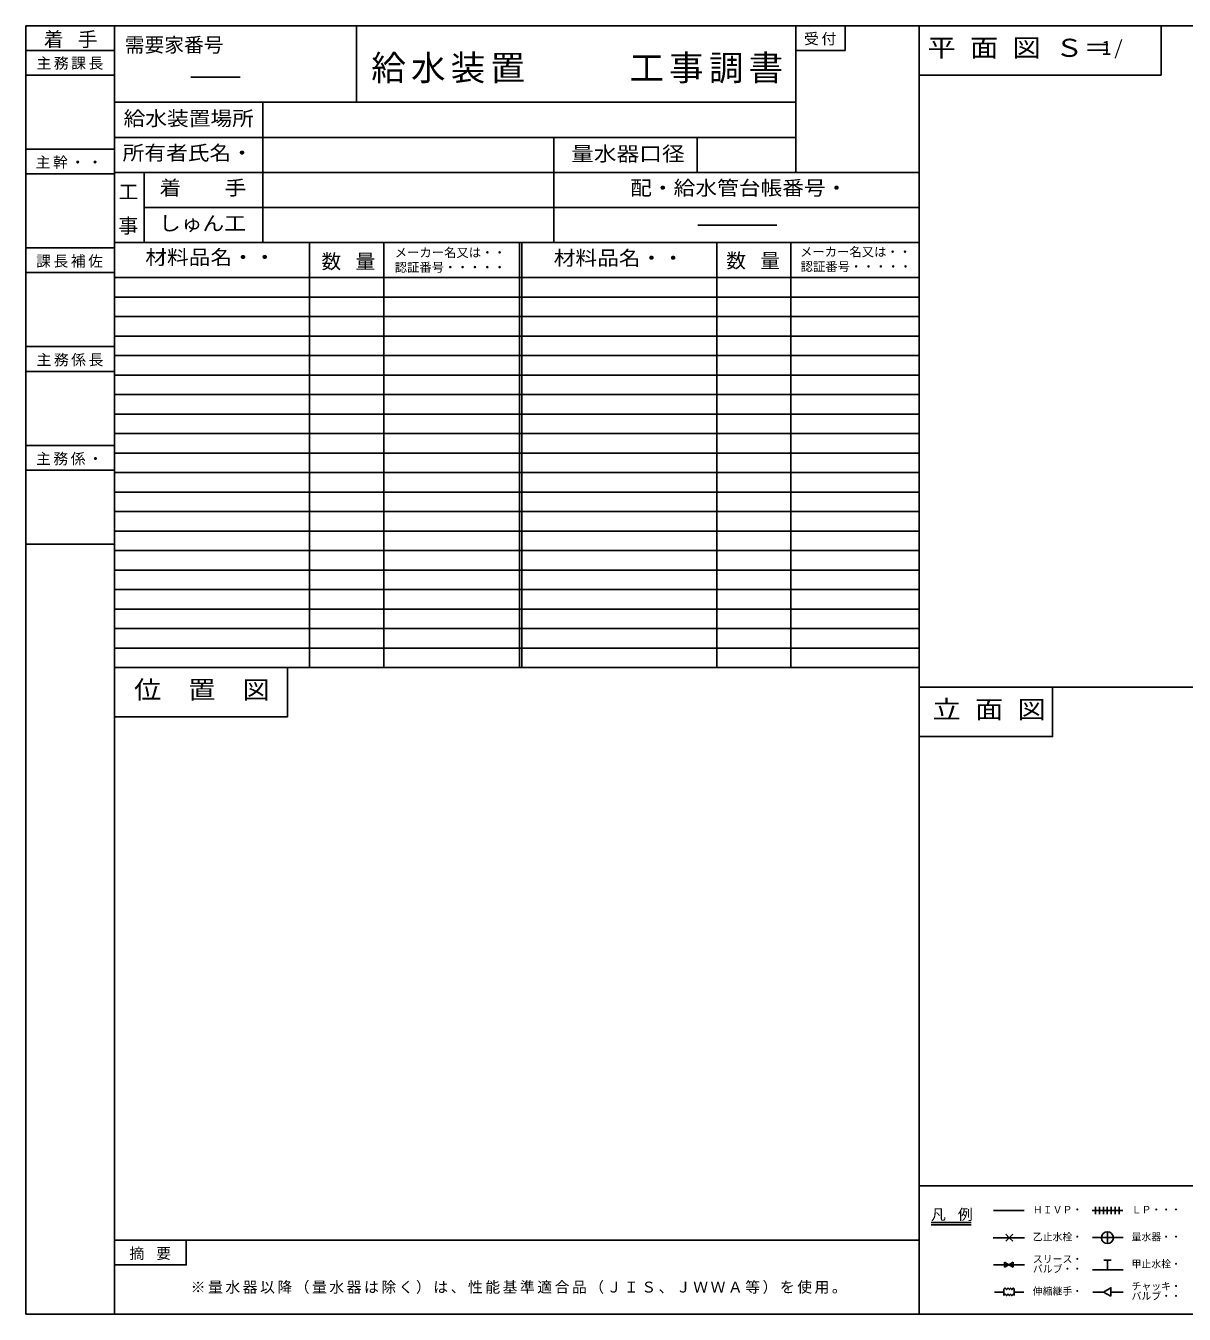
# Model space of a CAD drawing. Units: millimetres, scale not verified. Extents: x -125808 to 35380, y -29159 to 23930.
# Drawn here: x -125808 to -78875, y -28270 to 23930 of the extents above; entities that cross this region are included whole.
import ezdxf
from ezdxf.enums import TextEntityAlignment as Align

# ---------------------------------------------------------------- set-up
doc = ezdxf.new("R2010")
doc.units = ezdxf.units.MM
doc.header["$LTSCALE"] = 200
doc.layers.add('4-3_立面図', color=7, linetype='Continuous')
doc.styles.add('@ＭＳ 明朝', font='')
doc.styles.add('ＭＳ ゴシック', font='')
doc.styles.add('ＭＳ 明朝', font='')
doc.styles.get('@ＭＳ 明朝').set_extended_font_data('@MS Mincho')
doc.styles.get('ＭＳ ゴシック').set_extended_font_data('MS Gothic')
doc.styles.get('ＭＳ 明朝').set_extended_font_data('MS Mincho')

msp = doc.modelspace()

# ---------------------------------------------------------------- linework, layer by layer
at = {"layer": '4-3_立面図'}
for p, q in [((-125808, 23930), (-125808, -28270)), ((-125808, 23930), (-125808, -28270)), ((-122208, 23930), (-125808, 23930)), ((-122208, 23930), (-122208, -28270)), ((-57808, 23930), (-122208, 23930)), ((-112408, 23930), (-112408, 20830)), ((-94608, 23930), (-94608, 17990)), ((-92608, 23930), (-92608, 22930)), ((-89608, 23930), (-89608, -28270)), ((-79808, 23930), (-79808, 21930)), ((-122208, 22930), (-125808, 22930)), ((-92608, 22930), (-94608, 22930)), ((-122208, 21930), (-125808, 21930)), ((-79808, 21930), (-89608, 21930)), ((-117123.7, 21853), (-119123.7, 21853)), ((-94608, 20830), (-122208, 20830)), ((-116208, 20830), (-116208, 15150)), ((-94608, 19410), (-122208, 19410)), ((-104408, 19410), (-104408, 15150)), ((-98608, 19410), (-98608, 17990)), ((-122208, 18930), (-125808, 18930)), ((-122208, 17930), (-125808, 17930)), ((-89608, 17990), (-122208, 17990)), ((-121008, 17990), (-121008, 15150)), ((-89608, 16570), (-121008, 16570)), ((-98574.8, 15846.3), (-95374.8, 15846.3)), ((-89608, 15150), (-122208, 15150)), ((-114308, 15150), (-114308, -2070)), ((-111308, 15150), (-111308, -2070)), ((-105808, 15150), (-105808, -2070)), ((-105708, 15150), (-105708, -2070)), ((-97808, 15150), (-97808, -2070)), ((-94808, 15150), (-94808, -2070)), ((-122208, 14930), (-125808, 14930)), ((-122208, 13930), (-125808, 13930)), ((-89608, 13730), (-122208, 13730)), ((-89608, 12940), (-122208, 12940)), ((-89608, 12150), (-122208, 12150)), ((-89608, 11360), (-122208, 11360)), ((-122208, 10930), (-125808, 10930)), ((-89608, 10570), (-122208, 10570)), ((-122208, 9930), (-125808, 9930)), ((-89608, 9780), (-122208, 9780)), ((-89608, 8990), (-122208, 8990)), ((-89608, 8200), (-122208, 8200)), ((-89608, 7410), (-122208, 7410)), ((-122208, 6930), (-125808, 6930)), ((-89608, 6620), (-122208, 6620)), ((-122208, 5930), (-125808, 5930)), ((-89608, 5830), (-122208, 5830)), ((-89608, 5040), (-122208, 5040)), ((-89608, 4250), (-122208, 4250)), ((-89608, 3460), (-122208, 3460)), ((-122208, 2930), (-125808, 2930)), ((-89608, 2670), (-122208, 2670)), ((-89608, 1880), (-122208, 1880)), ((-89608, 1090), (-122208, 1090)), ((-89608, 300), (-122208, 300)), ((-89608, -490), (-122208, -490)), ((-89608, -1280), (-122208, -1280)), ((-89608, -2070), (-122208, -2070)), ((-115208, -2070), (-115208, -4070)), ((-89608, -2870), (-57808, -2870)), ((-115208, -4070), (-122208, -4070)), ((-89608, -23070), (-57808, -23070)), ((-82472.2, -23914.4), (-82472.2, -24213.8)), ((-82312.2, -23914.4), (-82312.2, -24213.8)), ((-82152.2, -23914.4), (-82152.2, -24213.8)), ((-81992.2, -23914.4), (-81992.2, -24213.8)), ((-81832.2, -23914.4), (-81832.2, -24213.8)), ((-81672.2, -23914.4), (-81672.2, -24213.8)), ((-81512.2, -23914.4), (-81512.2, -24213.8)), ((-86602.3, -24070.1), (-85353.5, -24070.1)), ((-82606.9, -24071.5), (-81356.9, -24071.5)), ((-89131.8, -24547), (-87512.4, -24547)), ((-89131.8, -24647), (-87512.4, -24647)), ((-85961.5, -25171.1), (-86102.9, -25029.6)), ((-85962.6, -25170), (-85821.1, -25028.6)), ((-81986.9, -25170), (-81986.9, -24930)), ((-122208, -25270), (-89608, -25270)), ((-86613.3, -25171.1), (-85348, -25171.1)), ((-85961.5, -25171.1), (-86102.9, -25312.5)), ((-85962.6, -25170), (-85821.1, -25311.4)), ((-82588.1, -25167.5), (-81345.8, -25167.5)), ((-81986.9, -25170), (-81986.9, -25410)), ((-82135.7, -26075), (-81835.5, -26075)), ((-81988.6, -26075), (-81988.6, -26467.5)), ((-86604.3, -26267.3), (-85339.9, -26267.3)), ((-85981.7, -26264.9), (-86154.9, -26164.9)), ((-86154.9, -26164.9), (-86154.9, -26364.9)), ((-85981.7, -26264.9), (-86154.9, -26364.9)), ((-85981.7, -26264.9), (-85808.5, -26164.9)), ((-85981.7, -26264.9), (-85808.5, -26364.9)), ((-85808.5, -26164.9), (-85808.5, -26364.9)), ((-82588.1, -26467.5), (-81345.8, -26467.5)), ((-86185.6, -27370), (-86559.3, -27370)), ((-86185.6, -27270.7), (-86185.6, -27515.6)), ((-85758.4, -27267.2), (-85758.4, -27512.2)), ((-85758.4, -27370), (-85378.3, -27370)), ((-82143.8, -27371.4), (-82579.6, -27371.4)), ((-81843.8, -27370), (-81344.7, -27370)), ((-125808, -28270), (-122208, -28270)), ((-122208, -28270), (-57808, -28270))]:
    msp.add_line(p, q, dxfattribs=at)
for points in [[(-84208, -2870), (-84208, -4870), (-89608, -4870)], [(-119308, -25270), (-119308, -26270), (-122208, -26270)], [(-86185.6, -27270.7), (-86180.1, -27260.7), (-86170.6, -27244.3), (-86161.1, -27229.7), (-86151.6, -27218.1), (-86142, -27210.5), (-86132.5, -27208.3), (-86127, -27209.9), (-86121.6, -27213.6), (-86112.3, -27223.8), (-86103, -27236.7), (-86093.6, -27250), (-86084.2, -27261), (-86074.7, -27267.4), (-86069.2, -27267.9), (-86063.8, -27265.8), (-86054.4, -27257.3), (-86044.9, -27244.9), (-86035.5, -27231.5), (-86026.1, -27219.9), (-86016.7, -27213), (-86011.3, -27212.2), (-86006.2, -27214.1), (-85997.5, -27222.4), (-85988.8, -27234.5), (-85980.1, -27247.8), (-85971.5, -27259.3), (-85962.8, -27266.3), (-85957.7, -27267.2), (-85953.2, -27265.7), (-85945.3, -27258.6), (-85937.4, -27248.2), (-85929.5, -27236.7), (-85921.6, -27226.5), (-85913.7, -27219.9), (-85909.2, -27218.6), (-85904.5, -27219.7), (-85896.6, -27226.3), (-85888.8, -27236.6), (-85880.9, -27248.4)], [(-86185.6, -27515.6), (-86180.1, -27505.7), (-86170.6, -27489.3), (-86161.1, -27474.6), (-86151.6, -27463), (-86142, -27455.5), (-86132.5, -27453.2), (-86127, -27454.8), (-86121.6, -27458.5), (-86112.3, -27468.7), (-86103, -27481.7), (-86093.6, -27494.9), (-86084.2, -27506), (-86074.7, -27512.3), (-86069.2, -27512.9), (-86063.8, -27510.8), (-86054.4, -27502.2), (-86044.9, -27489.9), (-86035.5, -27476.5), (-86026.1, -27464.9), (-86016.7, -27457.9), (-86011.3, -27457.1), (-86006.2, -27459.1), (-85997.5, -27467.3), (-85988.8, -27479.5), (-85980.1, -27492.7), (-85971.5, -27504.2), (-85962.8, -27511.3), (-85957.7, -27512.2), (-85953.2, -27510.6), (-85945.3, -27503.6), (-85937.4, -27493.1), (-85929.5, -27481.6), (-85921.6, -27471.4), (-85913.7, -27464.8), (-85909.2, -27463.6), (-85904.5, -27464.7), (-85896.6, -27471.2), (-85888.8, -27481.6), (-85880.9, -27493.4)], [(-85880.9, -27248.4), (-85873, -27259.3), (-85865.1, -27266.8), (-85860.6, -27268.7), (-85855.7, -27268.2), (-85847.2, -27262.5), (-85838.8, -27252.5), (-85830.3, -27240.5), (-85821.8, -27228.8), (-85813.3, -27219.7), (-85808.4, -27216.5), (-85803.7, -27215.3), (-85795.5, -27217.3), (-85787.4, -27223.6), (-85779.3, -27233.3), (-85771.2, -27245.4), (-85763.1, -27259), (-85758.4, -27267.2)], [(-85880.9, -27493.4), (-85873, -27504.2), (-85865.1, -27511.7), (-85860.6, -27513.6), (-85855.7, -27513.2), (-85847.2, -27507.4), (-85838.8, -27497.4), (-85830.3, -27485.4), (-85821.8, -27473.7), (-85813.3, -27464.6), (-85808.4, -27461.4), (-85803.7, -27460.2), (-85795.5, -27462.2), (-85787.4, -27468.5), (-85779.3, -27478.2), (-85771.2, -27490.4), (-85763.1, -27504), (-85758.4, -27512.2)]]:
    msp.add_lwpolyline(points, dxfattribs=at)
msp.add_lwpolyline([(-81843.8, -27544.6), (-81843.8, -27198.2), (-82143.8, -27371.4)], close=True, dxfattribs=at)
msp.add_circle((-81986.9, -25170), 240, dxfattribs=at)

# ---------------------------------------------------------------- texts
at = {"layer": '4-3_立面図', "style": 'ＭＳ 明朝'}
for s, height, p in [('需要家番号', 586.5, (-121796.5, 22687.4)), ('メーカー名又は・・', 366.6, (-110860.7, 14451.2)), ('メーカー名又は・・', 366.6, (-94439.5, 14478.3)), ('認証番号・・・・・', 366.6, (-110860.7, 13853.4)), ('認証番号・・・・・', 366.6, (-94417.1, 13880.6)), ('ＨＩＶＰ・', 293.3, (-85008, -24270)), ('ＬＰ・・・', 293.3, (-81008, -24270)), ('乙止水栓・', 293.3, (-85008, -25370)), ('量水器・・', 293.3, (-81008, -25370)), ('スリース・', 293.3, (-85008, -26270)), ('甲止水栓・', 293.3, (-81008, -26470)), ('バルブ・・', 293.3, (-85008, -26670)), ('チャッキ・', 293.3, (-81008, -27370)), ('伸縮継手・', 293.3, (-85008, -27570)), ('バルブ・・', 293.3, (-81008, -27770))]:
    msp.add_text(s, height=height, dxfattribs=at).set_placement(p, align=Align.BOTTOM_LEFT)
for s, height, width, p in [('平 面 図 Ｓ＝', 733.1, 1.15, (-89280.6, 22450.8)), ('給水装置場所', 586.5, 1.1, (-121846.4, 19708.9)), ('所有者氏名・', 586.5, 1.1, (-121886.8, 18312.2)), ('量水器口径', 586.5, 1.15, (-103713.9, 18276.1)), ('着\u3000\u3000手', 586.5, 1.1, (-120389, 16895.3)), ('配・給水管台帳番号・', 586.5, 1.1, (-101321.7, 16890.8)), ('しゅん工', 586.5, 1.1, (-120409.2, 15458.1)), ('材料品名・・', 586.5, 1.1, (-120966.9, 14084.2)), ('材料品名・・', 586.5, 1.1, (-104419.9, 14052.8)), ('位\u3000置\u3000図', 733.1, 1.1, (-121423.1, -3555.3)), ('立 面 図', 733.1, 1.15, (-89077, -4352.6))]:
    msp.add_text(s, height=height, dxfattribs=dict(at, width=width)).set_placement(p, align=Align.BOTTOM_LEFT)
at = {"layer": '4-3_立面図', "attachment_point": 7}
for s, insert, char_height, style in [('\\T1.15;着\\~手', (-125080.4, 23023.5), 586.5, 'ＭＳ 明朝'), ('\\T1.17;受付', (-94276.9, 23134.5), 439.9, 'ＭＳ 明朝'), ('\\T1.27;\\W0.95;1/', (-82211.2, 22604.4), 586.5, 'ＭＳ ゴシック'), ('\\T1.17;主務課長', (-125371.7, 22144), 439.9, 'ＭＳ 明朝'), ('\\T1.15;給水装置\u3000\u3000\\~工事調書', (-111810.9, 21594), 1026, 'ＭＳ 明朝'), ('\\T1.17;主幹・・', (-125407.9, 18133.1), 439.9, 'ＭＳ 明朝'), ('\\T1.17;課長補佐', (-125388.5, 14126.7), 439.9, 'ＭＳ 明朝'), ('\\T1.15;数\\~量', (-113828.8, 14021.3), 586.5, 'ＭＳ 明朝'), ('\\T1.15;数\\~量', (-97429.9, 14052.8), 586.5, 'ＭＳ 明朝'), ('\\T1.17;主務係長', (-125371.1, 10128.1), 439.9, 'ＭＳ 明朝'), ('\\T1.17;主務係・', (-125391.9, 6121.5), 439.9, 'ＭＳ 明朝'), ('\\T1.21;凡\\~例', (-89133, -24498.2), 439.9, 'ＭＳ 明朝'), ('\\T1.21;摘\\~要', (-121609.5, -26077), 439.9, 'ＭＳ 明朝'), ('\\T1.17;※量水器以降（量水器は除く）は、性能基準適合品（ＪＩＳ、ＪＷＷＡ等）を使用。', (-119125.1, -27448.5), 439.9, 'ＭＳ 明朝')]:
    msp.add_mtext(s, dxfattribs=dict(at, insert=insert, char_height=char_height, style=style))
at = {"layer": '4-3_立面図', "insert": (-122013.5, 17614.7), "char_height": 586.5, "attachment_point": 7, "rotation": 270, "style": '@ＭＳ 明朝'}
msp.add_mtext('\\T1.15;工\\~事', dxfattribs=at)

doc.saveas('drawing.dxf')
